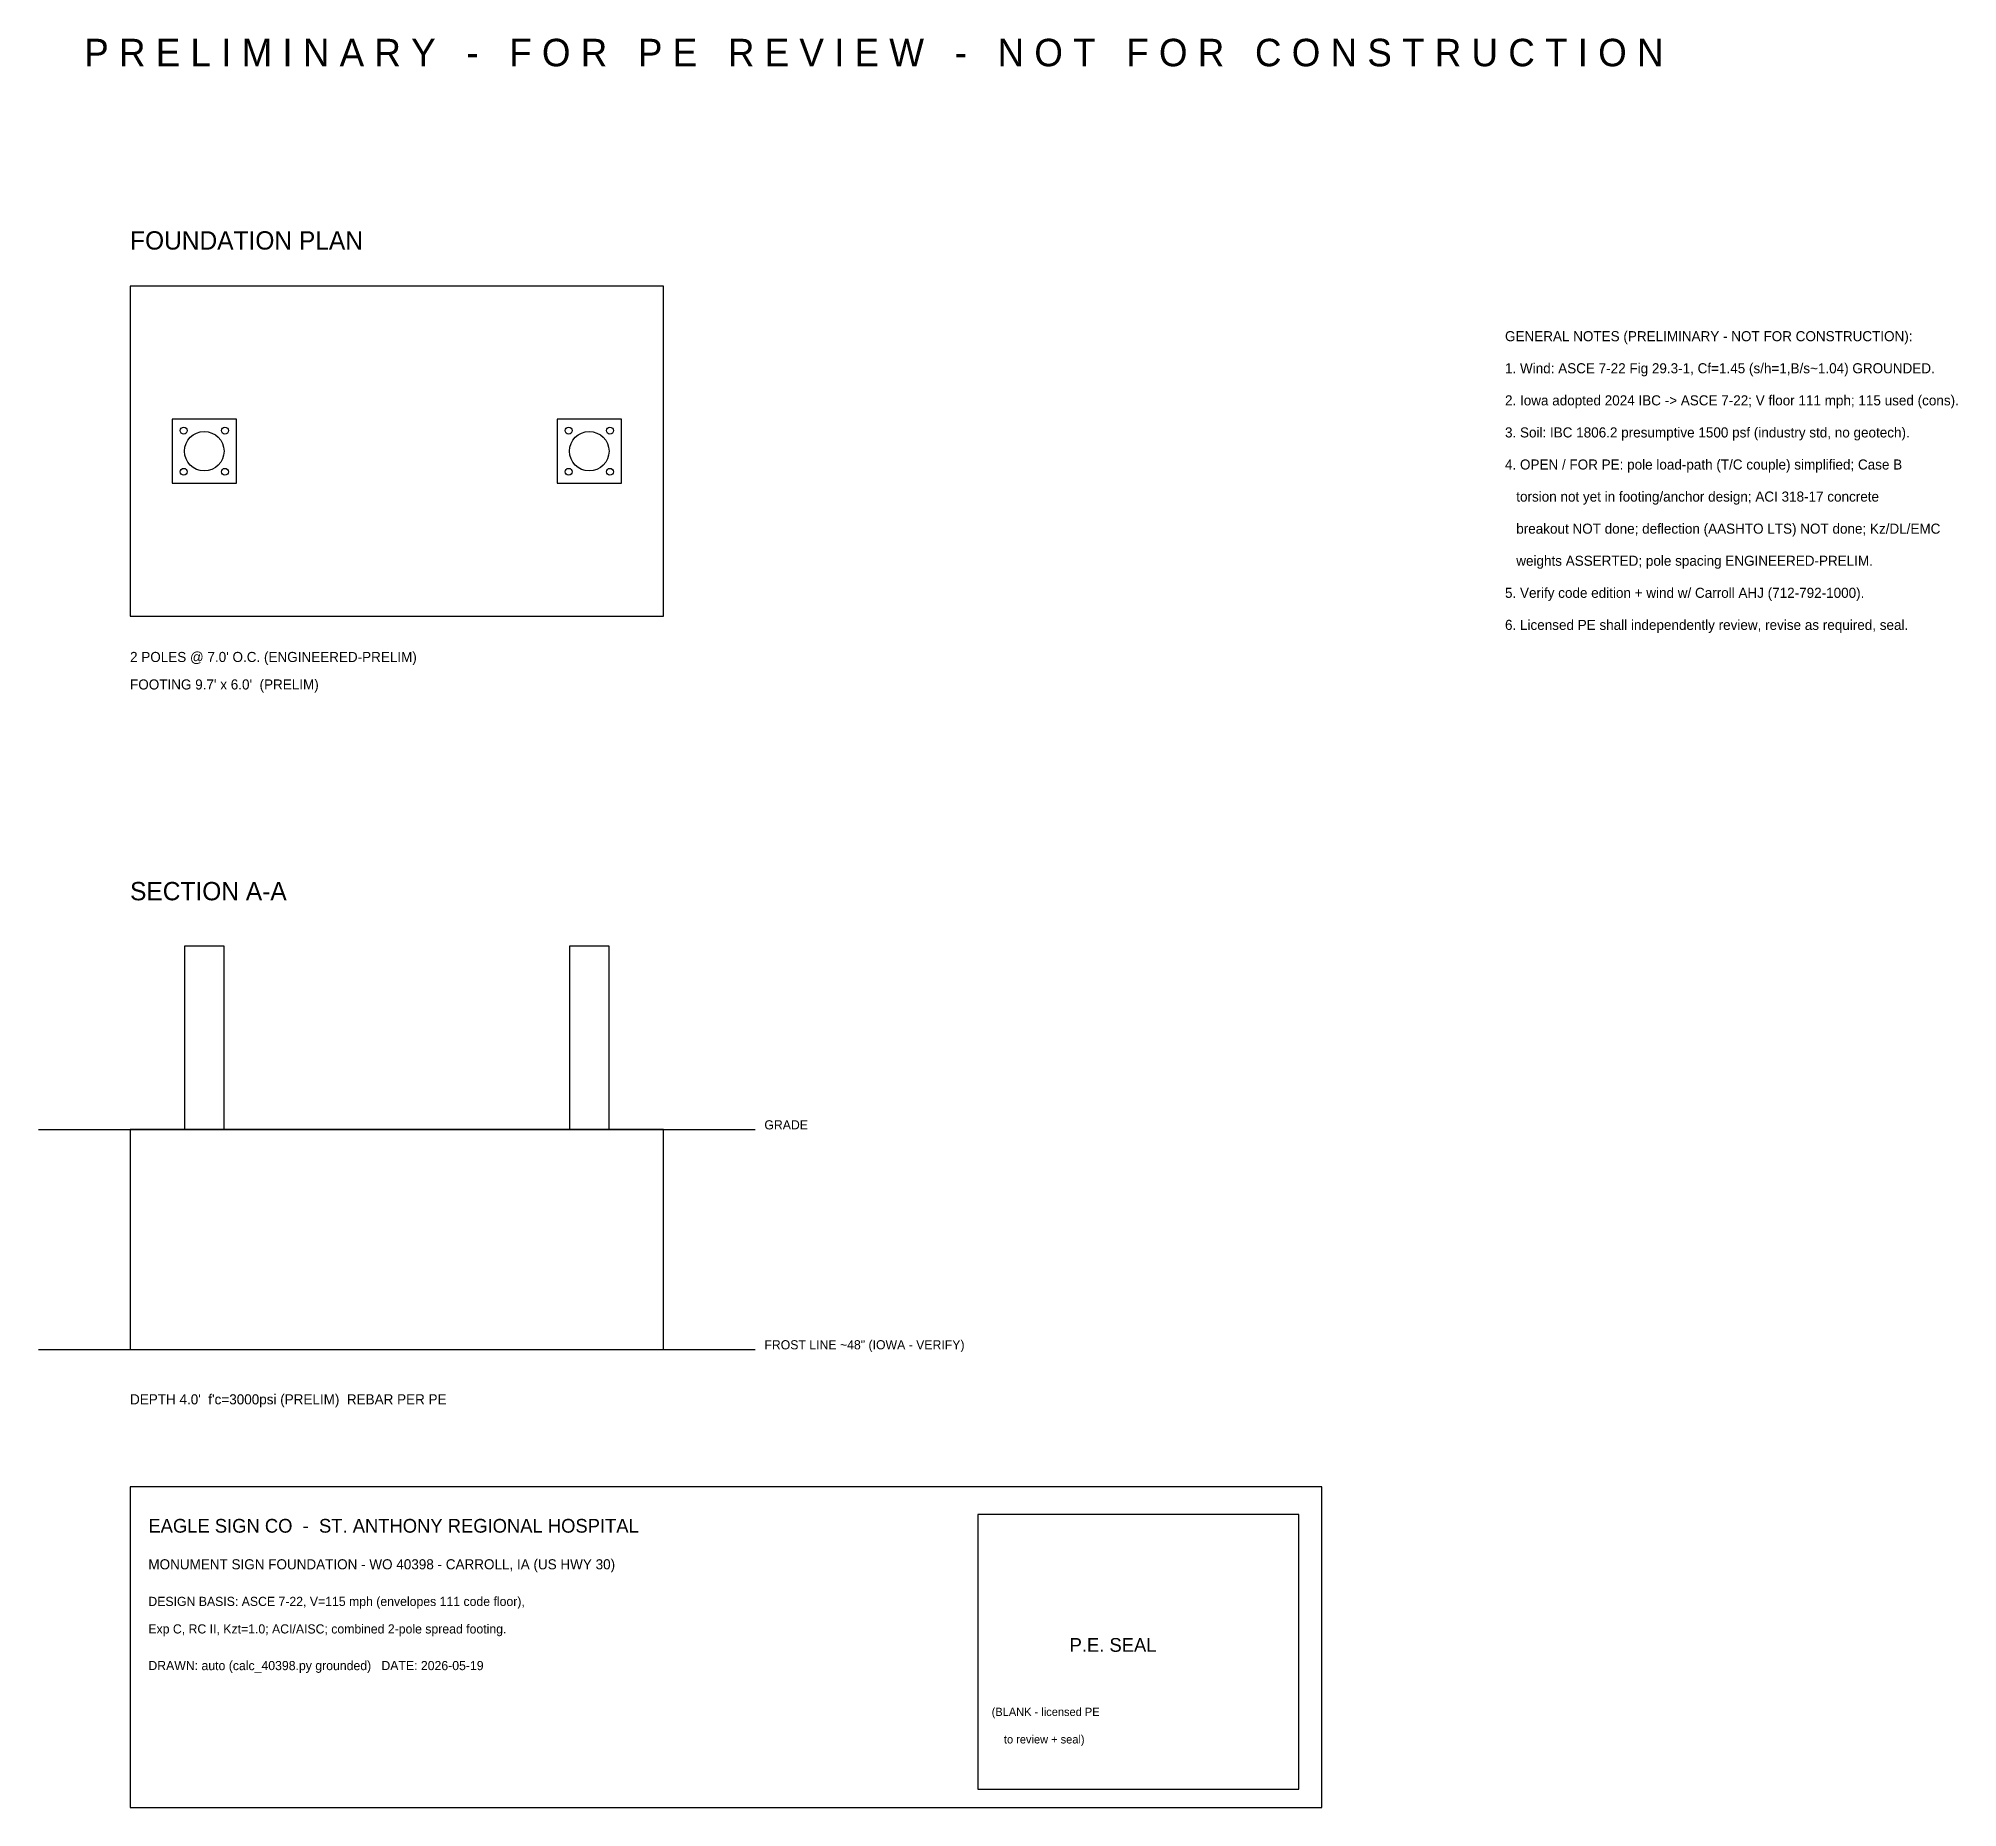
# Model space of a CAD drawing. Header units: metres. Extents: x -20 to 399, y -260 to 126.
import ezdxf

# ---------------------------------------------------------------- set-up
doc = ezdxf.new("R2010")
doc.units = ezdxf.units.M
for name, color, linetype in [('BANNER', 1, 'Continuous'), ('HID', 1, 'Continuous'), ('OUTLINE', 7, 'Continuous'), ('TEXT', 2, 'Continuous')]:
    doc.layers.add(name, color=color, linetype=linetype)

msp = doc.modelspace()

# ---------------------------------------------------------------- linework, layer by layer
at = {"layer": 'HID'}
for p, q in [((-20, -112), (136.4, -112)), ((-20, -160), (136.4, -160))]:
    msp.add_line(p, q, dxfattribs=at)
for points in [[(9.2, 29), (23.2, 29), (23.2, 43), (9.2, 43), (9.2, 29)], [(93.2, 29), (107.2, 29), (107.2, 43), (93.2, 43), (93.2, 29)]]:
    msp.add_lwpolyline(points, dxfattribs=at)
at = {"layer": 'OUTLINE'}
for points in [[(0, 0), (116.4, 0), (116.4, 72), (0, 72), (0, 0)], [(11.8875, -112), (20.5125, -112), (20.5125, -72), (11.8875, -72), (11.8875, -112)], [(95.8875, -112), (104.5125, -112), (104.5125, -72), (95.8875, -72), (95.8875, -112)], [(0, -160), (116.4, -160), (116.4, -112), (0, -112), (0, -160)], [(0, -260), (260, -260), (260, -190), (0, -190), (0, -260)], [(185, -256), (255, -256), (255, -196), (185, -196), (185, -256)]]:
    msp.add_lwpolyline(points, dxfattribs=at)
for centre, radius in [((11.7, 40.5), 0.75), ((16.2, 36), 4.3125), ((20.7, 40.5), 0.75), ((95.7, 40.5), 0.75), ((100.2, 36), 4.3125), ((104.7, 40.5), 0.75), ((11.7, 31.5), 0.75), ((20.7, 31.5), 0.75), ((95.7, 31.5), 0.75), ((104.7, 31.5), 0.75)]:
    msp.add_circle(centre, radius, dxfattribs=at)

# ---------------------------------------------------------------- texts
at = {"layer": 'BANNER'}
msp.add_text('P R E L I M I N A R Y   -   F O R   P E   R E V I E W   -   N O T   F O R   C O N S T R U C T I O N', height=6, dxfattribs=at).set_placement((-10, 120))
at = {"layer": 'TEXT'}
for s, height, p in [('FOUNDATION PLAN', 4, (0, 80)), ('GENERAL NOTES (PRELIMINARY - NOT FOR CONSTRUCTION):', 2.2, (300, 60)), ('1. Wind: ASCE 7-22 Fig 29.3-1, Cf=1.45 (s/h=1,B/s~1.04) GROUNDED.', 2.2, (300, 53)), ('2. Iowa adopted 2024 IBC -> ASCE 7-22; V floor 111 mph; 115 used (cons).', 2.2, (300, 46)), ('3. Soil: IBC 1806.2 presumptive 1500 psf (industry std, no geotech).', 2.2, (300, 39)), ('4. OPEN / FOR PE: pole load-path (T/C couple) simplified; Case B', 2.2, (300, 32)), ('   torsion not yet in footing/anchor design; ACI 318-17 concrete', 2.2, (300, 25)), ('   breakout NOT done; deflection (AASHTO LTS) NOT done; Kz/DL/EMC', 2.2, (300, 18)), ('   weights ASSERTED; pole spacing ENGINEERED-PRELIM.', 2.2, (300, 11)), ('5. Verify code edition + wind w/ Carroll AHJ (712-792-1000).', 2.2, (300, 4)), ('6. Licensed PE shall independently review, revise as required, seal.', 2.2, (300, -3)), ("2 POLES @ 7.0' O.C. (ENGINEERED-PRELIM)", 2.2, (0, -10)), ("FOOTING 9.7' x 6.0'  (PRELIM)", 2.2, (0, -16)), ('SECTION A-A', 4, (0, -62)), ('GRADE', 2, (138.4, -112)), ('FROST LINE ~48" (IOWA - VERIFY)', 2, (138.4, -160)), ("DEPTH 4.0'  f'c=3000psi (PRELIM)  REBAR PER PE", 2.2, (0, -172)), ('EAGLE SIGN CO  -  ST. ANTHONY REGIONAL HOSPITAL', 3, (4, -200)), ('MONUMENT SIGN FOUNDATION - WO 40398 - CARROLL, IA (US HWY 30)', 2.2, (4, -208)), ('DESIGN BASIS: ASCE 7-22, V=115 mph (envelopes 111 code floor),', 2, (4, -216)), ('Exp C, RC II, Kzt=1.0; ACI/AISC; combined 2-pole spread footing.', 2, (4, -222)), ('P.E. SEAL', 3, (205, -226)), ('DRAWN: auto (calc_40398.py grounded)   DATE: 2026-05-19', 2, (4, -230)), ('(BLANK - licensed PE', 1.8, (188, -240)), (' to review + seal)', 1.8, (190, -246))]:
    msp.add_text(s, height=height, dxfattribs=at).set_placement(p)

doc.saveas('drawing.dxf')
